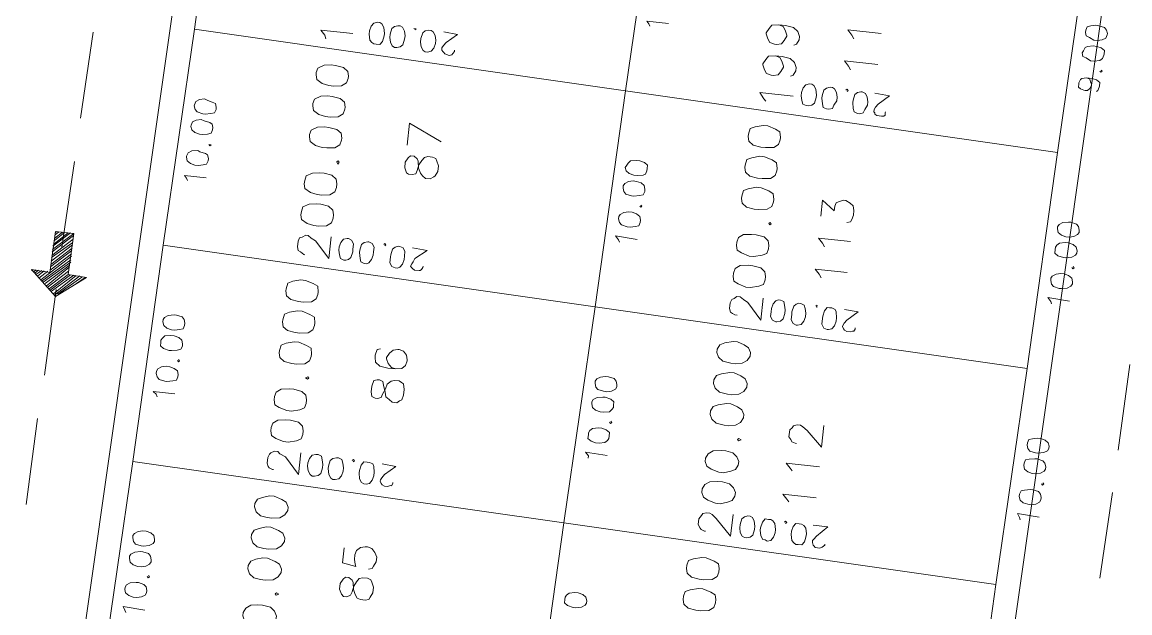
# Model space of a CAD drawing. Header units: metres. Extents: x -977055 to 805873, y -1033982 to 242021.
# Drawn here: x 2435.8 to 2486.8, y 929.7 to 956.9 of the extents above; entities that cross this region are included whole.
import ezdxf

# ---------------------------------------------------------------- set-up
doc = ezdxf.new("R2010")
doc.units = ezdxf.units.M
for name, color, linetype in [('PDF_acera', 7, 'Continuous'), ('PDF_areas por lote', 7, 'Continuous'), ('PDF_COTAS', 7, 'Continuous'), ('PDF_linea de centro', 7, 'Continuous'), ('PDF_LOTES', 7, 'Continuous'), ('PDF_No. lotes', 7, 'Continuous'), ('PDF_VIAS', 7, 'Continuous')]:
    doc.layers.add(name, color=color, linetype=linetype)

# ---------------------------------------------------------------- blocks, each defined once
blk = doc.blocks.new('CALLE')
at = {"layer": 'PDF_acera', "lineweight": 9}
blk.add_lwpolyline([(-128.108736, -20.32128), (-129.167136, -51.43824), (-127.897056, -52.792992), (-71.166816, -54.740448), (-69.812064, -53.470368), (-68.753664, -22.353408), (-70.023744, -20.998656), (-126.711648, -19.0512)], close=True, dxfattribs=at)
at = {"layer": 'PDF_areas por lote', "lineweight": 9}
for points in [[(-98.812224, -25.697952), (-98.981568, -25.782624), (-99.06624, -25.951968), (-99.150912, -26.205984), (-99.150912, -26.375328), (-99.06624, -26.67168), (-98.981568, -26.841024), (-98.812224, -26.925696), (-98.685216, -26.925696), (-98.515872, -26.841024), (-98.388864, -26.67168), (-98.346528, -26.375328), (-98.346528, -26.205984), (-98.388864, -25.951968), (-98.515872, -25.782624), (-98.685216, -25.697952)], [(-97.076448, -25.697952), (-97.245792, -25.782624), (-97.3728, -25.951968), (-97.415136, -26.205984), (-97.415136, -26.375328), (-97.3728, -26.67168), (-97.245792, -26.841024), (-97.076448, -26.925696), (-96.94944, -26.925696), (-96.780096, -26.841024), (-96.695424, -26.67168), (-96.610752, -26.375328), (-96.610752, -26.205984), (-96.695424, -25.951968), (-96.780096, -25.782624), (-96.94944, -25.697952)], [(-95.933376, -25.697952), (-96.10272, -25.782624), (-96.229728, -25.951968), (-96.272064, -26.205984), (-96.272064, -26.375328), (-96.229728, -26.67168), (-96.10272, -26.841024), (-95.933376, -26.925696), (-95.806368, -26.925696), (-95.637024, -26.841024), (-95.552352, -26.67168), (-95.46768, -26.375328), (-95.46768, -26.205984), (-95.552352, -25.951968), (-95.637024, -25.782624), (-95.806368, -25.697952)], [(-94.790304, -25.697952), (-94.959648, -25.782624), (-95.086656, -25.951968), (-95.128992, -26.205984), (-95.128992, -26.375328), (-95.086656, -26.67168), (-94.959648, -26.841024), (-94.790304, -26.925696), (-94.663296, -26.925696), (-94.493952, -26.841024), (-94.40928, -26.67168), (-94.324608, -26.375328), (-94.324608, -26.205984), (-94.40928, -25.951968), (-94.493952, -25.782624), (-94.663296, -25.697952)], [(-91.953792, -25.994304), (-92.123136, -26.03664), (-92.207808, -26.205984), (-92.29248, -26.502336), (-92.29248, -26.67168), (-92.207808, -26.968032), (-92.123136, -27.137376), (-91.953792, -27.179712), (-91.826784, -27.179712), (-91.65744, -27.137376), (-91.530432, -26.968032), (-91.488096, -26.67168), (-91.488096, -26.502336), (-91.530432, -26.205984), (-91.65744, -26.03664), (-91.826784, -25.994304)], [(-90.81072, -25.994304), (-90.980064, -26.03664), (-91.064736, -26.205984), (-91.149408, -26.502336), (-91.149408, -26.67168), (-91.064736, -26.968032), (-90.980064, -27.137376), (-90.81072, -27.179712), (-90.683712, -27.179712), (-90.514368, -27.137376), (-90.38736, -26.968032), (-90.345024, -26.67168), (-90.345024, -26.502336), (-90.38736, -26.205984), (-90.514368, -26.03664), (-90.683712, -25.994304)], [(-89.074944, -25.994304), (-89.244288, -26.03664), (-89.371296, -26.205984), (-89.413632, -26.502336), (-89.413632, -26.67168), (-89.371296, -26.968032), (-89.244288, -27.137376), (-89.074944, -27.179712), (-88.990272, -27.179712), (-88.778592, -27.137376), (-88.69392, -26.968032), (-88.609248, -26.67168), (-88.609248, -26.502336), (-88.69392, -26.205984), (-88.778592, -26.03664), (-88.990272, -25.994304)], [(-87.931872, -25.994304), (-88.101216, -26.03664), (-88.228224, -26.205984), (-88.27056, -26.502336), (-88.27056, -26.67168), (-88.228224, -26.968032), (-88.101216, -27.137376), (-87.931872, -27.179712), (-87.8472, -27.179712), (-87.63552, -27.137376), (-87.550848, -26.968032), (-87.466176, -26.67168), (-87.466176, -26.502336), (-87.550848, -26.205984), (-87.63552, -26.03664), (-87.8472, -25.994304)], [(-86.7888, -25.994304), (-86.958144, -26.03664), (-87.085152, -26.205984), (-87.127488, -26.502336), (-87.127488, -26.67168), (-87.085152, -26.968032), (-86.958144, -27.137376), (-86.7888, -27.179712), (-86.704128, -27.179712), (-86.492448, -27.137376), (-86.407776, -26.968032), (-86.323104, -26.67168), (-86.323104, -26.502336), (-86.407776, -26.205984), (-86.492448, -26.03664), (-86.704128, -25.994304)], [(-83.952288, -26.24832), (-84.121632, -26.290656), (-84.24864, -26.502336), (-84.290976, -26.756352), (-84.290976, -26.925696), (-84.24864, -27.222048), (-84.121632, -27.391392), (-83.952288, -27.433728), (-83.82528, -27.433728), (-83.655936, -27.391392), (-83.528928, -27.222048), (-83.486592, -26.925696), (-83.486592, -26.756352), (-83.528928, -26.502336), (-83.655936, -26.290656), (-83.82528, -26.24832)], [(-82.809216, -26.24832), (-82.97856, -26.290656), (-83.105568, -26.502336), (-83.147904, -26.756352), (-83.147904, -26.925696), (-83.105568, -27.222048), (-82.97856, -27.391392), (-82.809216, -27.433728), (-82.682208, -27.433728), (-82.512864, -27.391392), (-82.385856, -27.222048), (-82.34352, -26.925696), (-82.34352, -26.756352), (-82.385856, -26.502336), (-82.512864, -26.290656), (-82.682208, -26.24832)], [(-81.07344, -26.24832), (-81.242784, -26.290656), (-81.369792, -26.502336), (-81.412128, -26.756352), (-81.412128, -26.925696), (-81.369792, -27.222048), (-81.242784, -27.391392), (-81.07344, -27.433728), (-80.988768, -27.433728), (-80.819424, -27.391392), (-80.692416, -27.222048), (-80.65008, -26.925696), (-80.65008, -26.756352), (-80.692416, -26.502336), (-80.819424, -26.290656), (-80.988768, -26.24832)], [(-79.930368, -26.24832), (-80.099712, -26.290656), (-80.22672, -26.502336), (-80.269056, -26.756352), (-80.269056, -26.925696), (-80.22672, -27.222048), (-80.099712, -27.391392), (-79.930368, -27.433728), (-79.845696, -27.433728), (-79.676352, -27.391392), (-79.549344, -27.222048), (-79.507008, -26.925696), (-79.507008, -26.756352), (-79.549344, -26.502336), (-79.676352, -26.290656), (-79.845696, -26.24832)], [(-78.787296, -26.24832), (-78.95664, -26.290656), (-79.083648, -26.502336), (-79.125984, -26.756352), (-79.125984, -26.925696), (-79.083648, -27.222048), (-78.95664, -27.391392), (-78.787296, -27.433728), (-78.702624, -27.433728), (-78.53328, -27.391392), (-78.406272, -27.222048), (-78.363936, -26.925696), (-78.363936, -26.756352), (-78.406272, -26.502336), (-78.53328, -26.290656), (-78.702624, -26.24832)], [(-97.880832, -26.798688), (-97.923168, -26.841024), (-97.880832, -26.925696), (-97.838496, -26.841024)], [(-89.879328, -27.052704), (-89.921664, -27.137376), (-89.879328, -27.179712), (-89.836992, -27.137376)], [(-81.877824, -27.349056), (-81.962496, -27.391392), (-81.877824, -27.433728), (-81.835488, -27.391392)], [(-96.483744, -41.70096), (-96.653088, -41.743296), (-96.780096, -41.91264), (-96.822432, -42.208992), (-96.822432, -42.378336), (-96.780096, -42.674688), (-96.653088, -42.844032), (-96.483744, -42.886368), (-96.356736, -42.886368), (-96.187392, -42.844032), (-96.10272, -42.674688), (-96.018048, -42.378336), (-96.018048, -42.208992), (-96.10272, -41.91264), (-96.187392, -41.743296), (-96.356736, -41.70096)], [(-95.340672, -41.70096), (-95.510016, -41.743296), (-95.637024, -41.91264), (-95.67936, -42.208992), (-95.67936, -42.378336), (-95.637024, -42.674688), (-95.510016, -42.844032), (-95.340672, -42.886368), (-95.213664, -42.886368), (-95.04432, -42.844032), (-94.959648, -42.674688), (-94.874976, -42.378336), (-94.874976, -42.208992), (-94.959648, -41.91264), (-95.04432, -41.743296), (-95.213664, -41.70096)], [(-92.50416, -41.954976), (-92.673504, -42.039648), (-92.758176, -42.208992), (-92.842848, -42.505344), (-92.842848, -42.674688), (-92.758176, -42.928704), (-92.673504, -43.098048), (-92.50416, -43.18272), (-92.377152, -43.18272), (-92.207808, -43.098048), (-92.0808, -42.928704), (-92.038464, -42.674688), (-92.038464, -42.505344), (-92.0808, -42.208992), (-92.207808, -42.039648), (-92.377152, -41.954976)], [(-91.361088, -41.954976), (-91.530432, -42.039648), (-91.615104, -42.208992), (-91.699776, -42.505344), (-91.699776, -42.674688), (-91.615104, -42.928704), (-91.530432, -43.098048), (-91.361088, -43.18272), (-91.23408, -43.18272), (-91.064736, -43.098048), (-90.937728, -42.928704), (-90.895392, -42.674688), (-90.895392, -42.505344), (-90.937728, -42.208992), (-91.064736, -42.039648), (-91.23408, -41.954976)], [(-89.625312, -41.954976), (-89.794656, -42.039648), (-89.921664, -42.208992), (-89.964, -42.505344), (-89.964, -42.674688), (-89.921664, -42.928704), (-89.794656, -43.098048), (-89.625312, -43.18272), (-89.498304, -43.18272), (-89.32896, -43.098048), (-89.244288, -42.928704), (-89.159616, -42.674688), (-89.159616, -42.505344), (-89.244288, -42.208992), (-89.32896, -42.039648), (-89.498304, -41.954976)], [(-88.48224, -41.954976), (-88.651584, -42.039648), (-88.778592, -42.208992), (-88.820928, -42.505344), (-88.820928, -42.674688), (-88.778592, -42.928704), (-88.651584, -43.098048), (-88.48224, -43.18272), (-88.355232, -43.18272), (-88.185888, -43.098048), (-88.101216, -42.928704), (-88.016544, -42.674688), (-88.016544, -42.505344), (-88.101216, -42.208992), (-88.185888, -42.039648), (-88.355232, -41.954976)], [(-87.339168, -41.954976), (-87.508512, -42.039648), (-87.63552, -42.208992), (-87.677856, -42.505344), (-87.677856, -42.674688), (-87.63552, -42.928704), (-87.508512, -43.098048), (-87.339168, -43.18272), (-87.21216, -43.18272), (-87.042816, -43.098048), (-86.958144, -42.928704), (-86.873472, -42.674688), (-86.873472, -42.505344), (-86.958144, -42.208992), (-87.042816, -42.039648), (-87.21216, -41.954976)], [(-84.502656, -42.251328), (-84.672, -42.293664), (-84.756672, -42.463008), (-84.841344, -42.75936), (-84.841344, -42.928704), (-84.756672, -43.225056), (-84.672, -43.3944), (-84.502656, -43.436736), (-84.375648, -43.436736), (-84.206304, -43.3944), (-84.079296, -43.225056), (-84.03696, -42.928704), (-84.03696, -42.75936), (-84.079296, -42.463008), (-84.206304, -42.293664), (-84.375648, -42.251328)], [(-83.359584, -42.251328), (-83.528928, -42.293664), (-83.6136, -42.463008), (-83.698272, -42.75936), (-83.698272, -42.928704), (-83.6136, -43.225056), (-83.528928, -43.3944), (-83.359584, -43.436736), (-83.232576, -43.436736), (-83.063232, -43.3944), (-82.936224, -43.225056), (-82.893888, -42.928704), (-82.893888, -42.75936), (-82.936224, -42.463008), (-83.063232, -42.293664), (-83.232576, -42.251328)], [(-81.623808, -42.251328), (-81.793152, -42.293664), (-81.92016, -42.463008), (-81.962496, -42.75936), (-81.962496, -42.928704), (-81.92016, -43.225056), (-81.793152, -43.3944), (-81.623808, -43.436736), (-81.539136, -43.436736), (-81.327456, -43.3944), (-81.242784, -43.225056), (-81.158112, -42.928704), (-81.158112, -42.75936), (-81.242784, -42.463008), (-81.327456, -42.293664), (-81.539136, -42.251328)], [(-80.480736, -42.251328), (-80.65008, -42.293664), (-80.777088, -42.463008), (-80.819424, -42.75936), (-80.819424, -42.928704), (-80.777088, -43.225056), (-80.65008, -43.3944), (-80.480736, -43.436736), (-80.396064, -43.436736), (-80.184384, -43.3944), (-80.099712, -43.225056), (-80.01504, -42.928704), (-80.01504, -42.75936), (-80.099712, -42.463008), (-80.184384, -42.293664), (-80.396064, -42.251328)], [(-79.337664, -42.251328), (-79.507008, -42.293664), (-79.634016, -42.463008), (-79.676352, -42.75936), (-79.676352, -42.928704), (-79.634016, -43.225056), (-79.507008, -43.3944), (-79.337664, -43.436736), (-79.252992, -43.436736), (-79.041312, -43.3944), (-78.95664, -43.225056), (-78.871968, -42.928704), (-78.871968, -42.75936), (-78.95664, -42.463008), (-79.041312, -42.293664), (-79.252992, -42.251328)], [(-90.429696, -43.055712), (-90.472032, -43.098048), (-90.429696, -43.18272), (-90.38736, -43.098048)], [(-82.428192, -43.352064), (-82.470528, -43.3944), (-82.428192, -43.436736), (-82.385856, -43.3944)]]:
    blk.add_lwpolyline(points, close=True, dxfattribs=at)
for points in [[(-93.35088, -26.24832), (-93.35088, -26.205984), (-93.308544, -26.078976), (-93.266208, -26.03664), (-93.1392, -25.994304), (-92.92752, -25.994304), (-92.800512, -26.03664), (-92.758176, -26.078976), (-92.673504, -26.205984), (-92.673504, -26.332992), (-92.758176, -26.417664), (-92.842848, -26.629344), (-93.435552, -27.179712), (-92.631168, -27.179712)], [(-85.391712, -26.544672), (-85.391712, -26.502336), (-85.30704, -26.375328), (-85.264704, -26.290656), (-85.137696, -26.24832), (-84.926016, -26.24832), (-84.799008, -26.290656), (-84.756672, -26.375328), (-84.672, -26.502336), (-84.672, -26.587008), (-84.756672, -26.714016), (-84.841344, -26.88336), (-85.434048, -27.433728), (-84.629664, -27.433728)], [(-77.432544, -26.46), (-77.305536, -26.417664), (-77.136192, -26.24832), (-77.136192, -27.433728)], [(-93.901248, -42.251328), (-93.901248, -42.208992), (-93.858912, -42.081984), (-93.816576, -42.039648), (-93.689568, -41.954976), (-93.477888, -41.954976), (-93.35088, -42.039648), (-93.266208, -42.081984), (-93.223872, -42.208992), (-93.223872, -42.336), (-93.266208, -42.420672), (-93.393216, -42.590016), (-93.98592, -43.18272), (-93.181536, -43.18272)], [(-85.899744, -42.54768), (-85.899744, -42.463008), (-85.857408, -42.378336), (-85.815072, -42.293664), (-85.688064, -42.251328), (-85.476384, -42.251328), (-85.349376, -42.293664), (-85.30704, -42.378336), (-85.222368, -42.463008), (-85.222368, -42.590016), (-85.30704, -42.717024), (-85.391712, -42.886368), (-85.984416, -43.436736), (-85.180032, -43.436736)], [(-77.982912, -42.75936), (-77.89824, -42.674688), (-77.68656, -42.505344), (-77.68656, -43.733088)], [(-76.289472, -42.928704), (-76.331808, -43.098048), (-76.458816, -43.18272), (-76.62816, -43.267392), (-76.670496, -43.267392), (-76.83984, -43.18272), (-76.966848, -43.098048), (-77.009184, -42.928704), (-77.009184, -42.844032), (-76.966848, -42.674688), (-76.83984, -42.590016), (-76.670496, -42.505344), (-76.62816, -42.505344), (-76.458816, -42.590016), (-76.331808, -42.674688), (-76.289472, -42.928704), (-76.289472, -43.18272), (-76.331808, -43.479072), (-76.458816, -43.648416), (-76.62816, -43.733088), (-76.755168, -43.733088), (-76.924512, -43.648416), (-76.966848, -43.563744)], [(-75.1464, -42.928704), (-75.188736, -43.098048), (-75.315744, -43.18272), (-75.485088, -43.267392), (-75.527424, -43.267392), (-75.696768, -43.18272), (-75.823776, -43.098048), (-75.866112, -42.928704), (-75.866112, -42.844032), (-75.823776, -42.674688), (-75.696768, -42.590016), (-75.527424, -42.505344), (-75.485088, -42.505344), (-75.315744, -42.590016), (-75.188736, -42.674688), (-75.1464, -42.928704), (-75.1464, -43.18272), (-75.188736, -43.479072), (-75.315744, -43.648416), (-75.485088, -43.733088), (-75.612096, -43.733088), (-75.78144, -43.648416), (-75.823776, -43.563744)]]:
    blk.add_lwpolyline(points, dxfattribs=at)
at = {"layer": 'PDF_COTAS', "lineweight": 9}
for points in [[(-99.150912, -21.422016), (-99.06624, -21.37968), (-98.939232, -21.295008), (-98.981568, -22.099392)], [(-91.149408, -21.718368), (-91.064736, -21.676032), (-90.980064, -21.549024), (-90.980064, -22.353408)], [(-83.147904, -21.972384), (-83.063232, -21.930048), (-82.97856, -21.845376), (-82.97856, -22.64976)], [(-97.753824, -22.057056), (-97.79616, -22.099392), (-97.753824, -22.141728), (-97.711488, -22.099392)], [(-89.75232, -22.311072), (-89.794656, -22.353408), (-89.75232, -22.395744), (-89.709984, -22.353408)], [(-81.750816, -22.607424), (-81.793152, -22.64976), (-81.750816, -22.692096), (-81.750816, -22.64976)], [(-92.250144, -53.682048), (-92.165472, -53.639712), (-92.038464, -53.55504), (-92.0808, -54.359424)], [(-84.24864, -53.9784), (-84.163968, -53.936064), (-84.03696, -53.809056), (-84.079296, -54.61344)], [(-90.853056, -54.317088), (-90.895392, -54.359424), (-90.853056, -54.40176), (-90.81072, -54.359424)], [(-75.866112, -54.359424), (-75.908448, -54.486432), (-75.99312, -54.528768), (-76.077792, -54.571104), (-76.120128, -54.571104), (-76.247136, -54.528768), (-76.331808, -54.444096), (-76.331808, -54.359424), (-76.331808, -54.317088), (-76.289472, -54.19008), (-76.247136, -54.105408), (-76.120128, -54.105408), (-76.077792, -54.105408), (-75.950784, -54.147744), (-75.908448, -54.19008), (-75.866112, -54.359424), (-75.866112, -54.571104), (-75.908448, -54.740448), (-75.99312, -54.867456), (-76.120128, -54.867456), (-76.162464, -54.867456), (-76.289472, -54.82512), (-76.331808, -54.782784)], [(-82.851552, -54.571104), (-82.893888, -54.61344), (-82.851552, -54.655776), (-82.809216, -54.61344)], [(-75.56976, -54.82512), (-75.612096, -54.867456), (-75.56976, -54.909792), (-75.527424, -54.867456)]]:
    blk.add_lwpolyline(points, dxfattribs=at)
for points in [[(-98.304192, -21.295008), (-98.4312, -21.337344), (-98.515872, -21.464352), (-98.558208, -21.633696), (-98.558208, -21.760704), (-98.515872, -21.930048), (-98.4312, -22.057056), (-98.346528, -22.099392), (-98.261856, -22.099392), (-98.134848, -22.057056), (-98.050176, -21.972384), (-98.00784, -21.760704), (-98.00784, -21.676032), (-98.050176, -21.464352), (-98.134848, -21.337344), (-98.21952, -21.295008)], [(-97.16112, -21.337344), (-97.288128, -21.37968), (-97.3728, -21.506688), (-97.415136, -21.676032), (-97.415136, -21.80304), (-97.3728, -21.972384), (-97.288128, -22.099392), (-97.203456, -22.141728), (-97.118784, -22.141728), (-96.991776, -22.099392), (-96.907104, -22.01472), (-96.864768, -21.80304), (-96.864768, -21.718368), (-96.907104, -21.506688), (-96.991776, -21.37968), (-97.076448, -21.337344)], [(-96.399072, -21.37968), (-96.52608, -21.422016), (-96.610752, -21.506688), (-96.653088, -21.718368), (-96.653088, -21.80304), (-96.610752, -22.01472), (-96.52608, -22.141728), (-96.441408, -22.184064), (-96.356736, -22.184064), (-96.229728, -22.141728), (-96.145056, -22.01472), (-96.10272, -21.845376), (-96.10272, -21.718368), (-96.145056, -21.549024), (-96.229728, -21.422016), (-96.3144, -21.37968)], [(-90.302688, -21.59136), (-90.429696, -21.633696), (-90.514368, -21.718368), (-90.556704, -21.930048), (-90.556704, -22.01472), (-90.514368, -22.2264), (-90.472032, -22.353408), (-90.345024, -22.395744), (-90.260352, -22.395744), (-90.133344, -22.353408), (-90.048672, -22.2264), (-90.006336, -22.057056), (-90.006336, -21.930048), (-90.048672, -21.760704), (-90.133344, -21.633696), (-90.218016, -21.59136)], [(-89.159616, -21.633696), (-89.286624, -21.633696), (-89.371296, -21.760704), (-89.413632, -21.972384), (-89.413632, -22.057056), (-89.371296, -22.268736), (-89.32896, -22.395744), (-89.201952, -22.43808), (-89.11728, -22.43808), (-88.990272, -22.395744), (-88.9056, -22.268736), (-88.863264, -22.099392), (-88.863264, -21.972384), (-88.9056, -21.760704), (-88.990272, -21.676032), (-89.074944, -21.633696)], [(-88.397568, -21.633696), (-88.524576, -21.676032), (-88.609248, -21.80304), (-88.651584, -21.972384), (-88.651584, -22.099392), (-88.609248, -22.268736), (-88.566912, -22.395744), (-88.439904, -22.43808), (-88.355232, -22.43808), (-88.228224, -22.395744), (-88.143552, -22.311072), (-88.101216, -22.099392), (-88.101216, -22.01472), (-88.143552, -21.80304), (-88.228224, -21.676032), (-88.312896, -21.633696)], [(-82.301184, -21.845376), (-82.428192, -21.887712), (-82.512864, -22.01472), (-82.5552, -22.184064), (-82.5552, -22.311072), (-82.512864, -22.480416), (-82.470528, -22.607424), (-82.34352, -22.64976), (-82.258848, -22.64976), (-82.13184, -22.607424), (-82.089504, -22.522752), (-82.047168, -22.311072), (-82.004832, -22.2264), (-82.047168, -22.01472), (-82.13184, -21.887712), (-82.258848, -21.845376)], [(-81.158112, -21.887712), (-81.28512, -21.930048), (-81.369792, -22.057056), (-81.412128, -22.2264), (-81.412128, -22.353408), (-81.369792, -22.522752), (-81.327456, -22.64976), (-81.200448, -22.692096), (-81.115776, -22.692096), (-80.988768, -22.64976), (-80.946432, -22.565088), (-80.904096, -22.353408), (-80.86176, -22.2264), (-80.904096, -22.057056), (-80.988768, -21.930048), (-81.115776, -21.887712)], [(-80.396064, -21.930048), (-80.523072, -21.972384), (-80.607744, -22.057056), (-80.65008, -22.268736), (-80.65008, -22.353408), (-80.607744, -22.565088), (-80.565408, -22.692096), (-80.4384, -22.734432), (-80.353728, -22.734432), (-80.22672, -22.692096), (-80.184384, -22.565088), (-80.142048, -22.395744), (-80.099712, -22.268736), (-80.142048, -22.099392), (-80.22672, -21.972384), (-80.353728, -21.930048)], [(-93.435552, -27.772416), (-93.393216, -27.899424), (-93.308544, -27.984096), (-93.096864, -28.026432), (-92.969856, -28.026432), (-92.800512, -27.984096), (-92.673504, -27.94176), (-92.631168, -27.814752), (-92.631168, -27.73008), (-92.673504, -27.603072), (-92.800512, -27.5184), (-92.969856, -27.476064), (-93.096864, -27.476064), (-93.266208, -27.5184), (-93.393216, -27.603072), (-93.435552, -27.687744)], [(-93.435552, -27.772416), (-93.393216, -27.899424), (-93.308544, -27.984096), (-93.096864, -28.026432), (-92.969856, -28.026432), (-92.800512, -27.984096), (-92.673504, -27.94176), (-92.631168, -27.814752), (-92.631168, -27.73008), (-92.673504, -27.603072), (-92.800512, -27.5184), (-92.969856, -27.476064), (-93.096864, -27.476064), (-93.266208, -27.5184), (-93.393216, -27.603072), (-93.435552, -27.687744)], [(-85.434048, -28.068768), (-85.391712, -28.15344), (-85.30704, -28.238112), (-85.09536, -28.280448), (-85.010688, -28.280448), (-84.799008, -28.280448), (-84.672, -28.195776), (-84.629664, -28.068768), (-84.629664, -28.026432), (-84.672, -27.899424), (-84.799008, -27.814752), (-84.968352, -27.772416), (-85.09536, -27.772416), (-85.264704, -27.814752), (-85.391712, -27.857088), (-85.434048, -27.984096)], [(-85.434048, -28.068768), (-85.391712, -28.15344), (-85.30704, -28.238112), (-85.09536, -28.280448), (-85.010688, -28.280448), (-84.799008, -28.280448), (-84.672, -28.195776), (-84.629664, -28.068768), (-84.629664, -28.026432), (-84.672, -27.899424), (-84.799008, -27.814752), (-84.968352, -27.772416), (-85.09536, -27.772416), (-85.264704, -27.814752), (-85.391712, -27.857088), (-85.434048, -27.984096)], [(-77.432544, -28.322784), (-77.432544, -28.449792), (-77.305536, -28.534464), (-77.093856, -28.5768), (-77.009184, -28.5768), (-76.797504, -28.534464), (-76.670496, -28.449792), (-76.62816, -28.36512), (-76.62816, -28.280448), (-76.670496, -28.15344), (-76.797504, -28.068768), (-76.966848, -28.026432), (-77.093856, -28.026432), (-77.305536, -28.068768), (-77.390208, -28.15344), (-77.432544, -28.238112)], [(-77.432544, -28.322784), (-77.432544, -28.449792), (-77.305536, -28.534464), (-77.093856, -28.5768), (-77.009184, -28.5768), (-76.797504, -28.534464), (-76.670496, -28.449792), (-76.62816, -28.36512), (-76.62816, -28.280448), (-76.670496, -28.15344), (-76.797504, -28.068768), (-76.966848, -28.026432), (-77.093856, -28.026432), (-77.305536, -28.068768), (-77.390208, -28.15344), (-77.432544, -28.238112)], [(-93.477888, -28.534464), (-93.435552, -28.661472), (-93.308544, -28.746144), (-93.1392, -28.78848), (-93.012192, -28.78848), (-92.842848, -28.746144), (-92.71584, -28.703808), (-92.673504, -28.5768), (-92.673504, -28.492128), (-92.71584, -28.36512), (-92.800512, -28.280448), (-93.012192, -28.238112), (-93.096864, -28.238112), (-93.308544, -28.280448), (-93.435552, -28.36512), (-93.477888, -28.449792)], [(-93.477888, -28.534464), (-93.435552, -28.661472), (-93.308544, -28.746144), (-93.1392, -28.78848), (-93.012192, -28.78848), (-92.842848, -28.746144), (-92.71584, -28.703808), (-92.673504, -28.5768), (-92.673504, -28.492128), (-92.71584, -28.36512), (-92.800512, -28.280448), (-93.012192, -28.238112), (-93.096864, -28.238112), (-93.308544, -28.280448), (-93.435552, -28.36512), (-93.477888, -28.449792)], [(-85.476384, -28.830816), (-85.434048, -28.915488), (-85.30704, -29.00016), (-85.137696, -29.042496), (-85.010688, -29.042496), (-84.841344, -29.042496), (-84.714336, -28.957824), (-84.672, -28.830816), (-84.672, -28.78848), (-84.714336, -28.661472), (-84.799008, -28.5768), (-85.010688, -28.534464), (-85.09536, -28.534464), (-85.30704, -28.5768), (-85.434048, -28.619136), (-85.476384, -28.746144)], [(-85.476384, -28.830816), (-85.434048, -28.915488), (-85.30704, -29.00016), (-85.137696, -29.042496), (-85.010688, -29.042496), (-84.841344, -29.042496), (-84.714336, -28.957824), (-84.672, -28.830816), (-84.672, -28.78848), (-84.714336, -28.661472), (-84.799008, -28.5768), (-85.010688, -28.534464), (-85.09536, -28.534464), (-85.30704, -28.5768), (-85.434048, -28.619136), (-85.476384, -28.746144)], [(-77.47488, -29.084832), (-77.432544, -29.21184), (-77.347872, -29.296512), (-77.136192, -29.338848), (-77.009184, -29.338848), (-76.83984, -29.296512), (-76.712832, -29.21184), (-76.670496, -29.127168), (-76.670496, -29.042496), (-76.712832, -28.915488), (-76.797504, -28.830816), (-77.009184, -28.78848), (-77.136192, -28.78848), (-77.305536, -28.830816), (-77.432544, -28.915488), (-77.47488, -29.00016)], [(-77.47488, -29.084832), (-77.432544, -29.21184), (-77.347872, -29.296512), (-77.136192, -29.338848), (-77.009184, -29.338848), (-76.83984, -29.296512), (-76.712832, -29.21184), (-76.670496, -29.127168), (-76.670496, -29.042496), (-76.712832, -28.915488), (-76.797504, -28.830816), (-77.009184, -28.78848), (-77.136192, -28.78848), (-77.305536, -28.830816), (-77.432544, -28.915488), (-77.47488, -29.00016)], [(-92.71584, -29.084832), (-92.673504, -29.127168), (-92.71584, -29.169504), (-92.758176, -29.127168), (-92.71584, -29.169504), (-92.673504, -29.127168)], [(-93.520224, -29.677536), (-93.477888, -29.804544), (-93.35088, -29.889216), (-93.181536, -29.931552), (-93.054528, -29.931552), (-92.842848, -29.889216), (-92.758176, -29.84688), (-92.71584, -29.719872), (-92.71584, -29.6352), (-92.71584, -29.508192), (-92.842848, -29.42352), (-93.054528, -29.381184), (-93.1392, -29.381184), (-93.35088, -29.42352), (-93.477888, -29.508192), (-93.520224, -29.592864)], [(-93.520224, -29.677536), (-93.477888, -29.804544), (-93.35088, -29.889216), (-93.181536, -29.931552), (-93.054528, -29.931552), (-92.842848, -29.889216), (-92.758176, -29.84688), (-92.71584, -29.719872), (-92.71584, -29.6352), (-92.71584, -29.508192), (-92.842848, -29.42352), (-93.054528, -29.381184), (-93.1392, -29.381184), (-93.35088, -29.42352), (-93.477888, -29.508192), (-93.520224, -29.592864)], [(-84.714336, -29.381184), (-84.672, -29.42352), (-84.714336, -29.465856), (-84.756672, -29.42352), (-84.714336, -29.465856), (-84.672, -29.42352)], [(-76.712832, -29.6352), (-76.712832, -29.677536), (-76.712832, -29.719872), (-76.755168, -29.677536), (-76.712832, -29.719872), (-76.712832, -29.677536)], [(-85.51872, -29.973888), (-85.476384, -30.05856), (-85.349376, -30.143232), (-85.180032, -30.185568), (-85.053024, -30.185568), (-84.88368, -30.185568), (-84.756672, -30.100896), (-84.714336, -29.973888), (-84.714336, -29.931552), (-84.756672, -29.804544), (-84.841344, -29.719872), (-85.053024, -29.677536), (-85.137696, -29.677536), (-85.349376, -29.677536), (-85.476384, -29.762208), (-85.51872, -29.889216)], [(-85.51872, -29.973888), (-85.476384, -30.05856), (-85.349376, -30.143232), (-85.180032, -30.185568), (-85.053024, -30.185568), (-84.88368, -30.185568), (-84.756672, -30.100896), (-84.714336, -29.973888), (-84.714336, -29.931552), (-84.756672, -29.804544), (-84.841344, -29.719872), (-85.053024, -29.677536), (-85.137696, -29.677536), (-85.349376, -29.677536), (-85.476384, -29.762208), (-85.51872, -29.889216)], [(-77.517216, -30.227904), (-77.47488, -30.354912), (-77.347872, -30.439584), (-77.178528, -30.48192), (-77.05152, -30.48192), (-76.882176, -30.439584), (-76.755168, -30.354912), (-76.712832, -30.27024), (-76.712832, -30.185568), (-76.755168, -30.05856), (-76.83984, -29.973888), (-77.05152, -29.931552), (-77.178528, -29.931552), (-77.347872, -29.973888), (-77.47488, -30.05856), (-77.517216, -30.143232)], [(-77.517216, -30.227904), (-77.47488, -30.354912), (-77.347872, -30.439584), (-77.178528, -30.48192), (-77.05152, -30.48192), (-76.882176, -30.439584), (-76.755168, -30.354912), (-76.712832, -30.27024), (-76.712832, -30.185568), (-76.755168, -30.05856), (-76.83984, -29.973888), (-77.05152, -29.931552), (-77.178528, -29.931552), (-77.347872, -29.973888), (-77.47488, -30.05856), (-77.517216, -30.143232)], [(-92.71584, -30.185568), (-92.758176, -30.6936), (-93.096864, -30.312576), (-93.223872, -30.227904), (-93.308544, -30.185568), (-93.35088, -30.185568), (-93.435552, -30.227904), (-93.477888, -30.27024), (-93.520224, -30.354912), (-93.520224, -30.48192), (-93.477888, -30.566592), (-93.477888, -30.608928), (-93.393216, -30.651264), (-93.35088, -30.651264), (-93.393216, -30.651264), (-93.477888, -30.608928), (-93.477888, -30.566592), (-93.520224, -30.48192), (-93.520224, -30.354912), (-93.477888, -30.27024), (-93.435552, -30.227904), (-93.35088, -30.185568), (-93.308544, -30.185568), (-93.223872, -30.227904), (-93.096864, -30.312576), (-92.758176, -30.6936)], [(-84.714336, -30.439584), (-84.756672, -30.989952), (-85.09536, -30.566592), (-85.222368, -30.524256), (-85.30704, -30.48192), (-85.391712, -30.439584), (-85.434048, -30.48192), (-85.476384, -30.524256), (-85.51872, -30.608928), (-85.51872, -30.778272), (-85.51872, -30.820608), (-85.476384, -30.862944), (-85.391712, -30.90528), (-85.349376, -30.90528), (-85.391712, -30.90528), (-85.476384, -30.862944), (-85.51872, -30.820608), (-85.51872, -30.778272), (-85.51872, -30.608928), (-85.476384, -30.524256), (-85.434048, -30.48192), (-85.391712, -30.439584), (-85.30704, -30.48192), (-85.222368, -30.524256), (-85.09536, -30.566592), (-84.756672, -30.989952)], [(-76.712832, -30.735936), (-76.755168, -31.243968), (-77.093856, -30.862944), (-77.220864, -30.778272), (-77.305536, -30.735936), (-77.390208, -30.735936), (-77.432544, -30.778272), (-77.47488, -30.820608), (-77.517216, -30.862944), (-77.559552, -31.032288), (-77.517216, -31.11696), (-77.47488, -31.159296), (-77.390208, -31.201632), (-77.347872, -31.201632), (-77.390208, -31.201632), (-77.47488, -31.159296), (-77.517216, -31.11696), (-77.559552, -31.032288), (-77.517216, -30.862944), (-77.47488, -30.820608), (-77.432544, -30.778272), (-77.390208, -30.735936), (-77.305536, -30.735936), (-77.220864, -30.778272), (-77.093856, -30.862944), (-76.755168, -31.243968)], [(-96.94944, -37.382688), (-97.076448, -37.382688), (-97.16112, -37.509696), (-97.203456, -37.721376), (-97.203456, -37.806048), (-97.16112, -38.017728), (-97.076448, -38.144736), (-96.991776, -38.187072), (-96.907104, -38.187072), (-96.780096, -38.144736), (-96.695424, -38.017728), (-96.653088, -37.848384), (-96.653088, -37.721376), (-96.695424, -37.509696), (-96.780096, -37.425024), (-96.864768, -37.382688)], [(-96.94944, -37.382688), (-97.076448, -37.382688), (-97.16112, -37.509696), (-97.203456, -37.721376), (-97.203456, -37.806048), (-97.16112, -38.017728), (-97.076448, -38.144736), (-96.991776, -38.187072), (-96.907104, -38.187072), (-96.780096, -38.144736), (-96.695424, -38.017728), (-96.653088, -37.848384), (-96.653088, -37.721376), (-96.695424, -37.509696), (-96.780096, -37.425024), (-96.864768, -37.382688)], [(-91.530432, -38.356416), (-91.488096, -37.552032), (-91.615104, -37.67904), (-91.699776, -37.67904), (-91.615104, -37.67904), (-91.488096, -37.552032)], [(-90.853056, -37.594368), (-90.980064, -37.594368), (-91.064736, -37.721376), (-91.107072, -37.89072), (-91.107072, -38.017728), (-91.064736, -38.229408), (-90.980064, -38.31408), (-90.895392, -38.356416), (-90.81072, -38.356416), (-90.683712, -38.356416), (-90.59904, -38.229408), (-90.556704, -38.060064), (-90.556704, -37.933056), (-90.59904, -37.721376), (-90.683712, -37.636704), (-90.768384, -37.594368)], [(-90.853056, -37.594368), (-90.980064, -37.594368), (-91.064736, -37.721376), (-91.107072, -37.89072), (-91.107072, -38.017728), (-91.064736, -38.229408), (-90.980064, -38.31408), (-90.895392, -38.356416), (-90.81072, -38.356416), (-90.683712, -38.356416), (-90.59904, -38.229408), (-90.556704, -38.060064), (-90.556704, -37.933056), (-90.59904, -37.721376), (-90.683712, -37.636704), (-90.768384, -37.594368)], [(-89.709984, -37.594368), (-89.836992, -37.636704), (-89.921664, -37.763712), (-89.964, -37.933056), (-89.964, -38.060064), (-89.921664, -38.271744), (-89.836992, -38.356416), (-89.75232, -38.398752), (-89.667648, -38.398752), (-89.54064, -38.398752), (-89.455968, -38.271744), (-89.413632, -38.060064), (-89.413632, -37.975392), (-89.455968, -37.763712), (-89.54064, -37.636704), (-89.625312, -37.594368)], [(-89.709984, -37.594368), (-89.836992, -37.636704), (-89.921664, -37.763712), (-89.964, -37.933056), (-89.964, -38.060064), (-89.921664, -38.271744), (-89.836992, -38.356416), (-89.75232, -38.398752), (-89.667648, -38.398752), (-89.54064, -38.398752), (-89.455968, -38.271744), (-89.413632, -38.060064), (-89.413632, -37.975392), (-89.455968, -37.763712), (-89.54064, -37.636704), (-89.625312, -37.594368)], [(-88.947936, -37.636704), (-89.074944, -37.67904), (-89.159616, -37.763712), (-89.201952, -37.975392), (-89.201952, -38.1024), (-89.159616, -38.271744), (-89.074944, -38.398752), (-88.990272, -38.441088), (-88.9056, -38.441088), (-88.778592, -38.398752), (-88.69392, -38.31408), (-88.651584, -38.1024), (-88.651584, -37.975392), (-88.69392, -37.806048), (-88.778592, -37.67904), (-88.863264, -37.636704)], [(-88.947936, -37.636704), (-89.074944, -37.67904), (-89.159616, -37.763712), (-89.201952, -37.975392), (-89.201952, -38.1024), (-89.159616, -38.271744), (-89.074944, -38.398752), (-88.990272, -38.441088), (-88.9056, -38.441088), (-88.778592, -38.398752), (-88.69392, -38.31408), (-88.651584, -38.1024), (-88.651584, -37.975392), (-88.69392, -37.806048), (-88.778592, -37.67904), (-88.863264, -37.636704)], [(-83.528928, -38.610432), (-83.486592, -37.806048), (-83.6136, -37.933056), (-83.698272, -37.975392), (-83.6136, -37.933056), (-83.486592, -37.806048)], [(-82.851552, -37.848384), (-82.97856, -37.89072), (-83.063232, -37.975392), (-83.105568, -38.187072), (-83.105568, -38.31408), (-83.063232, -38.483424), (-83.020896, -38.610432), (-82.893888, -38.652768), (-82.809216, -38.652768), (-82.682208, -38.610432), (-82.597536, -38.483424), (-82.5552, -38.31408), (-82.5552, -38.187072), (-82.597536, -38.017728), (-82.682208, -37.89072), (-82.76688, -37.848384)], [(-82.851552, -37.848384), (-82.97856, -37.89072), (-83.063232, -37.975392), (-83.105568, -38.187072), (-83.105568, -38.31408), (-83.063232, -38.483424), (-83.020896, -38.610432), (-82.893888, -38.652768), (-82.809216, -38.652768), (-82.682208, -38.610432), (-82.597536, -38.483424), (-82.5552, -38.31408), (-82.5552, -38.187072), (-82.597536, -38.017728), (-82.682208, -37.89072), (-82.76688, -37.848384)], [(-81.70848, -37.89072), (-81.835488, -37.933056), (-81.92016, -38.017728), (-81.962496, -38.229408), (-81.962496, -38.31408), (-81.92016, -38.52576), (-81.877824, -38.652768), (-81.750816, -38.695104), (-81.666144, -38.695104), (-81.539136, -38.652768), (-81.454464, -38.52576), (-81.412128, -38.356416), (-81.412128, -38.229408), (-81.454464, -38.060064), (-81.539136, -37.933056), (-81.623808, -37.89072)], [(-81.70848, -37.89072), (-81.835488, -37.933056), (-81.92016, -38.017728), (-81.962496, -38.229408), (-81.962496, -38.31408), (-81.92016, -38.52576), (-81.877824, -38.652768), (-81.750816, -38.695104), (-81.666144, -38.695104), (-81.539136, -38.652768), (-81.454464, -38.52576), (-81.412128, -38.356416), (-81.412128, -38.229408), (-81.454464, -38.060064), (-81.539136, -37.933056), (-81.623808, -37.89072)], [(-80.946432, -37.89072), (-81.07344, -37.933056), (-81.158112, -38.060064), (-81.200448, -38.229408), (-81.200448, -38.356416), (-81.158112, -38.568096), (-81.115776, -38.652768), (-80.988768, -38.695104), (-80.904096, -38.695104), (-80.777088, -38.695104), (-80.692416, -38.568096), (-80.65008, -38.398752), (-80.65008, -38.271744), (-80.692416, -38.060064), (-80.777088, -37.975392), (-80.86176, -37.933056)], [(-80.946432, -37.89072), (-81.07344, -37.933056), (-81.158112, -38.060064), (-81.200448, -38.229408), (-81.200448, -38.356416), (-81.158112, -38.568096), (-81.115776, -38.652768), (-80.988768, -38.695104), (-80.904096, -38.695104), (-80.777088, -38.695104), (-80.692416, -38.568096), (-80.65008, -38.398752), (-80.65008, -38.271744), (-80.692416, -38.060064), (-80.777088, -37.975392), (-80.86176, -37.933056)], [(-75.527424, -38.906784), (-75.527424, -38.1024), (-75.612096, -38.187072), (-75.696768, -38.229408), (-75.612096, -38.187072), (-75.527424, -38.1024)], [(-90.260352, -38.356416), (-90.302688, -38.398752), (-90.345024, -38.356416), (-90.302688, -38.31408), (-90.345024, -38.356416), (-90.302688, -38.398752)], [(-82.258848, -38.610432), (-82.301184, -38.652768), (-82.34352, -38.610432), (-82.301184, -38.568096), (-82.34352, -38.610432), (-82.301184, -38.652768)], [(-93.98592, -43.775424), (-93.943584, -43.902432), (-93.858912, -43.987104), (-93.647232, -44.02944), (-93.520224, -44.02944), (-93.35088, -43.987104), (-93.223872, -43.902432), (-93.181536, -43.81776), (-93.181536, -43.733088), (-93.223872, -43.60608), (-93.308544, -43.521408), (-93.520224, -43.479072), (-93.647232, -43.479072), (-93.816576, -43.521408), (-93.943584, -43.60608), (-93.98592, -43.690752)], [(-93.98592, -43.775424), (-93.943584, -43.902432), (-93.858912, -43.987104), (-93.647232, -44.02944), (-93.520224, -44.02944), (-93.35088, -43.987104), (-93.223872, -43.902432), (-93.181536, -43.81776), (-93.181536, -43.733088), (-93.223872, -43.60608), (-93.308544, -43.521408), (-93.520224, -43.479072), (-93.647232, -43.479072), (-93.816576, -43.521408), (-93.943584, -43.60608), (-93.98592, -43.690752)], [(-85.984416, -44.02944), (-85.94208, -44.156448), (-85.857408, -44.24112), (-85.645728, -44.283456), (-85.51872, -44.283456), (-85.349376, -44.24112), (-85.222368, -44.198784), (-85.180032, -44.071776), (-85.180032, -43.987104), (-85.222368, -43.902432), (-85.349376, -43.81776), (-85.51872, -43.775424), (-85.645728, -43.775424), (-85.815072, -43.775424), (-85.94208, -43.860096), (-85.984416, -43.987104)], [(-85.984416, -44.02944), (-85.94208, -44.156448), (-85.857408, -44.24112), (-85.645728, -44.283456), (-85.51872, -44.283456), (-85.349376, -44.24112), (-85.222368, -44.198784), (-85.180032, -44.071776), (-85.180032, -43.987104), (-85.222368, -43.902432), (-85.349376, -43.81776), (-85.51872, -43.775424), (-85.645728, -43.775424), (-85.815072, -43.775424), (-85.94208, -43.860096), (-85.984416, -43.987104)], [(-94.028256, -44.537472), (-93.98592, -44.66448), (-93.858912, -44.749152), (-93.689568, -44.791488), (-93.56256, -44.791488), (-93.35088, -44.749152), (-93.266208, -44.66448), (-93.223872, -44.579808), (-93.223872, -44.495136), (-93.223872, -44.368128), (-93.35088, -44.283456), (-93.56256, -44.24112), (-93.647232, -44.24112), (-93.858912, -44.283456), (-93.98592, -44.368128), (-93.98592, -44.4528)], [(-94.028256, -44.537472), (-93.98592, -44.66448), (-93.858912, -44.749152), (-93.689568, -44.791488), (-93.56256, -44.791488), (-93.35088, -44.749152), (-93.266208, -44.66448), (-93.223872, -44.579808), (-93.223872, -44.495136), (-93.223872, -44.368128), (-93.35088, -44.283456), (-93.56256, -44.24112), (-93.647232, -44.24112), (-93.858912, -44.283456), (-93.98592, -44.368128), (-93.98592, -44.4528)], [(-77.982912, -44.325792), (-77.940576, -44.4528), (-77.855904, -44.537472), (-77.644224, -44.579808), (-77.559552, -44.579808), (-77.347872, -44.537472), (-77.220864, -44.4528), (-77.178528, -44.368128), (-77.178528, -44.283456), (-77.220864, -44.156448), (-77.347872, -44.071776), (-77.517216, -44.02944), (-77.644224, -44.02944), (-77.813568, -44.071776), (-77.940576, -44.114112), (-77.982912, -44.24112)], [(-77.982912, -44.325792), (-77.940576, -44.4528), (-77.855904, -44.537472), (-77.644224, -44.579808), (-77.559552, -44.579808), (-77.347872, -44.537472), (-77.220864, -44.4528), (-77.178528, -44.368128), (-77.178528, -44.283456), (-77.220864, -44.156448), (-77.347872, -44.071776), (-77.517216, -44.02944), (-77.644224, -44.02944), (-77.813568, -44.071776), (-77.940576, -44.114112), (-77.982912, -44.24112)], [(-86.026752, -44.791488), (-85.984416, -44.918496), (-85.857408, -45.003168), (-85.688064, -45.045504), (-85.561056, -45.045504), (-85.391712, -45.003168), (-85.264704, -44.960832), (-85.222368, -44.833824), (-85.222368, -44.749152), (-85.264704, -44.66448), (-85.349376, -44.579808), (-85.561056, -44.537472), (-85.645728, -44.537472), (-85.857408, -44.537472), (-85.984416, -44.622144), (-86.026752, -44.749152)], [(-86.026752, -44.791488), (-85.984416, -44.918496), (-85.857408, -45.003168), (-85.688064, -45.045504), (-85.561056, -45.045504), (-85.391712, -45.003168), (-85.264704, -44.960832), (-85.222368, -44.833824), (-85.222368, -44.749152), (-85.264704, -44.66448), (-85.349376, -44.579808), (-85.561056, -44.537472), (-85.645728, -44.537472), (-85.857408, -44.537472), (-85.984416, -44.622144), (-86.026752, -44.749152)], [(-93.266208, -45.08784), (-93.223872, -45.130176), (-93.266208, -45.172512), (-93.308544, -45.130176), (-93.266208, -45.172512), (-93.223872, -45.130176)], [(-78.025248, -45.08784), (-77.982912, -45.214848), (-77.855904, -45.257184), (-77.68656, -45.341856), (-77.559552, -45.341856), (-77.390208, -45.29952), (-77.2632, -45.214848), (-77.220864, -45.130176), (-77.220864, -45.045504), (-77.2632, -44.918496), (-77.347872, -44.833824), (-77.559552, -44.791488), (-77.644224, -44.791488), (-77.855904, -44.833824), (-77.982912, -44.87616), (-78.025248, -45.003168)], [(-78.025248, -45.08784), (-77.982912, -45.214848), (-77.855904, -45.257184), (-77.68656, -45.341856), (-77.559552, -45.341856), (-77.390208, -45.29952), (-77.2632, -45.214848), (-77.220864, -45.130176), (-77.220864, -45.045504), (-77.2632, -44.918496), (-77.347872, -44.833824), (-77.559552, -44.791488), (-77.644224, -44.791488), (-77.855904, -44.833824), (-77.982912, -44.87616), (-78.025248, -45.003168)], [(-94.028256, -45.680544), (-94.028256, -45.807552), (-93.901248, -45.892224), (-93.731904, -45.93456), (-93.604896, -45.93456), (-93.393216, -45.892224), (-93.308544, -45.807552), (-93.266208, -45.72288), (-93.266208, -45.638208), (-93.266208, -45.5112), (-93.393216, -45.426528), (-93.56256, -45.384192), (-93.689568, -45.384192), (-93.901248, -45.426528), (-93.98592, -45.5112), (-94.028256, -45.595872)], [(-94.028256, -45.680544), (-94.028256, -45.807552), (-93.901248, -45.892224), (-93.731904, -45.93456), (-93.604896, -45.93456), (-93.393216, -45.892224), (-93.308544, -45.807552), (-93.266208, -45.72288), (-93.266208, -45.638208), (-93.266208, -45.5112), (-93.393216, -45.426528), (-93.56256, -45.384192), (-93.689568, -45.384192), (-93.901248, -45.426528), (-93.98592, -45.5112), (-94.028256, -45.595872)], [(-85.264704, -45.384192), (-85.222368, -45.426528), (-85.264704, -45.426528), (-85.30704, -45.426528), (-85.264704, -45.426528), (-85.222368, -45.426528)], [(-86.069088, -45.93456), (-86.026752, -46.061568), (-85.899744, -46.14624), (-85.7304, -46.188576), (-85.603392, -46.188576), (-85.391712, -46.14624), (-85.30704, -46.103904), (-85.264704, -45.976896), (-85.264704, -45.892224), (-85.264704, -45.807552), (-85.391712, -45.72288), (-85.603392, -45.680544), (-85.688064, -45.680544), (-85.899744, -45.680544), (-86.026752, -45.765216), (-86.069088, -45.892224)], [(-86.069088, -45.93456), (-86.026752, -46.061568), (-85.899744, -46.14624), (-85.7304, -46.188576), (-85.603392, -46.188576), (-85.391712, -46.14624), (-85.30704, -46.103904), (-85.264704, -45.976896), (-85.264704, -45.892224), (-85.264704, -45.807552), (-85.391712, -45.72288), (-85.603392, -45.680544), (-85.688064, -45.680544), (-85.899744, -45.680544), (-86.026752, -45.765216), (-86.069088, -45.892224)], [(-77.2632, -45.638208), (-77.220864, -45.680544), (-77.2632, -45.72288), (-77.305536, -45.680544), (-77.2632, -45.72288), (-77.220864, -45.680544)], [(-93.266208, -46.14624), (-93.266208, -46.696608), (-93.647232, -46.315584), (-93.77424, -46.230912), (-93.816576, -46.188576), (-93.901248, -46.188576), (-93.98592, -46.230912), (-94.028256, -46.273248), (-94.070592, -46.315584), (-94.070592, -46.484928), (-94.028256, -46.5696), (-93.98592, -46.611936), (-93.943584, -46.654272), (-93.901248, -46.654272), (-93.943584, -46.654272), (-93.98592, -46.611936), (-94.028256, -46.5696), (-94.070592, -46.484928), (-94.070592, -46.315584), (-94.028256, -46.273248), (-93.98592, -46.230912), (-93.901248, -46.188576), (-93.816576, -46.188576), (-93.77424, -46.230912), (-93.647232, -46.315584), (-93.266208, -46.696608)], [(-78.067584, -46.230912), (-78.025248, -46.35792), (-77.89824, -46.400256), (-77.728896, -46.484928), (-77.601888, -46.484928), (-77.432544, -46.442592), (-77.305536, -46.35792), (-77.2632, -46.230912), (-77.2632, -46.188576), (-77.305536, -46.061568), (-77.390208, -45.976896), (-77.601888, -45.93456), (-77.68656, -45.93456), (-77.89824, -45.976896), (-78.025248, -46.019232), (-78.067584, -46.14624)], [(-78.067584, -46.230912), (-78.025248, -46.35792), (-77.89824, -46.400256), (-77.728896, -46.484928), (-77.601888, -46.484928), (-77.432544, -46.442592), (-77.305536, -46.35792), (-77.2632, -46.230912), (-77.2632, -46.188576), (-77.305536, -46.061568), (-77.390208, -45.976896), (-77.601888, -45.93456), (-77.68656, -45.93456), (-77.89824, -45.976896), (-78.025248, -46.019232), (-78.067584, -46.14624)], [(-85.264704, -46.442592), (-85.30704, -46.950624), (-85.645728, -46.5696), (-85.772736, -46.484928), (-85.857408, -46.442592), (-85.899744, -46.442592), (-85.984416, -46.484928), (-86.026752, -46.527264), (-86.069088, -46.611936), (-86.069088, -46.738944), (-86.026752, -46.823616), (-86.026752, -46.865952), (-85.94208, -46.908288), (-85.899744, -46.908288), (-85.94208, -46.908288), (-86.026752, -46.865952), (-86.026752, -46.823616), (-86.069088, -46.738944), (-86.069088, -46.611936), (-86.026752, -46.527264), (-85.984416, -46.484928), (-85.899744, -46.442592), (-85.857408, -46.442592), (-85.772736, -46.484928), (-85.645728, -46.5696), (-85.30704, -46.950624)], [(-77.2632, -46.696608), (-77.305536, -47.246976), (-77.644224, -46.865952), (-77.771232, -46.78128), (-77.855904, -46.738944), (-77.940576, -46.738944), (-77.982912, -46.78128), (-78.025248, -46.78128), (-78.067584, -46.865952), (-78.067584, -47.035296), (-78.067584, -47.119968), (-78.025248, -47.162304), (-77.940576, -47.162304), (-77.89824, -47.162304), (-77.940576, -47.162304), (-78.025248, -47.162304), (-78.067584, -47.119968), (-78.067584, -47.035296), (-78.067584, -46.865952), (-78.025248, -46.78128), (-77.982912, -46.78128), (-77.940576, -46.738944), (-77.855904, -46.738944), (-77.771232, -46.78128), (-77.644224, -46.865952), (-77.305536, -47.246976)], [(-91.403424, -53.55504), (-91.530432, -53.597376), (-91.615104, -53.724384), (-91.65744, -53.893728), (-91.65744, -54.020736), (-91.615104, -54.19008), (-91.530432, -54.317088), (-91.44576, -54.359424), (-91.361088, -54.359424), (-91.23408, -54.317088), (-91.149408, -54.232416), (-91.107072, -54.020736), (-91.107072, -53.936064), (-91.149408, -53.724384), (-91.191744, -53.597376), (-91.318752, -53.55504)], [(-90.260352, -53.597376), (-90.38736, -53.639712), (-90.472032, -53.76672), (-90.514368, -53.936064), (-90.514368, -54.063072), (-90.472032, -54.232416), (-90.38736, -54.359424), (-90.302688, -54.40176), (-90.218016, -54.40176), (-90.091008, -54.359424), (-90.006336, -54.274752), (-89.964, -54.063072), (-89.964, -53.9784), (-90.006336, -53.76672), (-90.048672, -53.639712), (-90.17568, -53.597376)], [(-89.498304, -53.639712), (-89.625312, -53.682048), (-89.709984, -53.76672), (-89.75232, -53.9784), (-89.75232, -54.063072), (-89.709984, -54.274752), (-89.625312, -54.40176), (-89.54064, -54.444096), (-89.455968, -54.444096), (-89.32896, -54.40176), (-89.244288, -54.274752), (-89.201952, -54.105408), (-89.201952, -53.9784), (-89.244288, -53.809056), (-89.286624, -53.682048), (-89.413632, -53.639712)], [(-83.40192, -53.851392), (-83.528928, -53.893728), (-83.6136, -53.9784), (-83.655936, -54.19008), (-83.655936, -54.274752), (-83.6136, -54.486432), (-83.528928, -54.61344), (-83.444256, -54.655776), (-83.359584, -54.655776), (-83.232576, -54.61344), (-83.147904, -54.486432), (-83.105568, -54.317088), (-83.105568, -54.19008), (-83.147904, -54.020736), (-83.232576, -53.893728), (-83.317248, -53.851392)], [(-82.258848, -53.893728), (-82.385856, -53.893728), (-82.470528, -54.020736), (-82.512864, -54.232416), (-82.512864, -54.317088), (-82.470528, -54.528768), (-82.385856, -54.655776), (-82.301184, -54.698112), (-82.216512, -54.698112), (-82.089504, -54.655776), (-82.004832, -54.528768), (-81.962496, -54.359424), (-81.962496, -54.232416), (-82.004832, -54.020736), (-82.089504, -53.936064), (-82.174176, -53.893728)], [(-81.4968, -53.893728), (-81.623808, -53.936064), (-81.70848, -54.063072), (-81.750816, -54.232416), (-81.750816, -54.359424), (-81.70848, -54.528768), (-81.623808, -54.655776), (-81.539136, -54.698112), (-81.454464, -54.698112), (-81.327456, -54.655776), (-81.242784, -54.571104), (-81.200448, -54.359424), (-81.200448, -54.274752), (-81.242784, -54.063072), (-81.327456, -53.936064), (-81.412128, -53.893728)], [(-74.977056, -54.105408), (-75.104064, -54.147744), (-75.1464, -54.274752), (-75.231072, -54.444096), (-75.231072, -54.571104), (-75.188736, -54.782784), (-75.104064, -54.867456), (-74.977056, -54.909792), (-74.93472, -54.909792), (-74.807712, -54.909792), (-74.72304, -54.782784), (-74.680704, -54.61344), (-74.680704, -54.486432), (-74.72304, -54.274752), (-74.765376, -54.19008), (-74.892384, -54.147744)], [(-74.215008, -54.147744), (-74.342016, -54.19008), (-74.384352, -54.317088), (-74.469024, -54.486432), (-74.469024, -54.61344), (-74.426688, -54.782784), (-74.342016, -54.909792), (-74.215008, -54.952128), (-74.172672, -54.952128), (-74.045664, -54.909792), (-73.960992, -54.82512), (-73.918656, -54.61344), (-73.918656, -54.486432), (-73.960992, -54.317088), (-74.003328, -54.19008), (-74.130336, -54.147744)]]:
    blk.add_lwpolyline(points, close=True, dxfattribs=at)
at = {"layer": 'PDF_linea de centro', "lineweight": 9}
for points in [[(-92.419488, -17.442432), (-95.594688, -17.35776)], [(-87.63552, -17.611776), (-90.81072, -17.527104)], [(-82.893888, -17.78112), (-86.069088, -17.654112)], [(-78.10992, -17.950464), (-81.28512, -17.823456)], [(-90.895392, -56.94192), (-94.070592, -56.814912)], [(-86.15376, -57.068928), (-89.32896, -56.984256)]]:
    blk.add_lwpolyline(points, dxfattribs=at)
at = {"layer": 'PDF_LOTES', "lineweight": 20}
for points in [[(-102.156768, -36.789984), (-94.155264, -37.044), (-93.604896, -21.083328), (-101.6064, -20.786976)], [(-94.155264, -37.044), (-86.15376, -37.340352), (-85.603392, -21.337344), (-93.604896, -21.083328)], [(-86.15376, -37.340352), (-78.152256, -37.594368), (-77.601888, -21.633696), (-85.603392, -21.337344)], [(-78.152256, -37.594368), (-70.150752, -37.89072), (-69.64272, -22.692096), (-70.404768, -21.845376), (-77.601888, -21.633696)], [(-102.707136, -52.792992), (-94.705632, -53.047008), (-94.155264, -37.044), (-102.156768, -36.789984)], [(-94.705632, -53.047008), (-86.704128, -53.34336), (-86.15376, -37.340352), (-94.155264, -37.044)], [(-86.704128, -53.34336), (-78.702624, -53.597376), (-78.152256, -37.594368), (-86.15376, -37.340352)], [(-78.702624, -53.597376), (-71.505504, -53.851392), (-70.70112, -53.089344), (-70.150752, -37.89072), (-78.152256, -37.594368)]]:
    blk.add_lwpolyline(points, close=True, dxfattribs=at)
at = {"layer": 'PDF_No. lotes', "lineweight": 20}
for points in [[(-97.457472, -29.127168), (-97.626816, -29.21184), (-97.711488, -29.296512), (-97.711488, -29.42352), (-97.626816, -29.550528), (-97.499808, -29.592864), (-97.288128, -29.6352), (-97.118784, -29.719872), (-96.991776, -29.804544), (-96.94944, -29.931552), (-96.94944, -30.100896), (-96.991776, -30.227904), (-97.076448, -30.27024), (-97.245792, -30.354912), (-97.457472, -30.354912), (-97.626816, -30.27024), (-97.711488, -30.227904), (-97.753824, -30.100896), (-97.753824, -29.931552), (-97.711488, -29.804544), (-97.58448, -29.719872), (-97.415136, -29.6352), (-97.16112, -29.592864), (-97.076448, -29.550528), (-96.991776, -29.42352), (-96.991776, -29.296512), (-97.076448, -29.21184), (-97.245792, -29.127168)], [(-90.133344, -29.508192), (-90.302688, -29.550528), (-90.345024, -29.677536), (-90.345024, -29.762208), (-90.302688, -29.889216), (-90.17568, -29.931552), (-89.964, -30.016224), (-89.794656, -30.05856), (-89.667648, -30.185568), (-89.625312, -30.312576), (-89.625312, -30.48192), (-89.667648, -30.566592), (-89.709984, -30.651264), (-89.921664, -30.6936), (-90.133344, -30.6936), (-90.302688, -30.651264), (-90.345024, -30.566592), (-90.429696, -30.48192), (-90.429696, -30.312576), (-90.345024, -30.185568), (-90.260352, -30.05856), (-90.091008, -30.016224), (-89.836992, -29.931552), (-89.709984, -29.889216), (-89.667648, -29.762208), (-89.667648, -29.677536), (-89.709984, -29.550528), (-89.921664, -29.508192)], [(-81.835488, -29.84688), (-82.004832, -29.931552), (-82.047168, -30.016224), (-82.047168, -30.143232), (-82.004832, -30.27024), (-81.877824, -30.312576), (-81.666144, -30.354912), (-81.4968, -30.439584), (-81.369792, -30.524256), (-81.327456, -30.651264), (-81.327456, -30.820608), (-81.369792, -30.947616), (-81.454464, -30.989952), (-81.623808, -31.074624), (-81.835488, -31.074624), (-82.004832, -30.989952), (-82.047168, -30.947616), (-82.13184, -30.820608), (-82.13184, -30.651264), (-82.047168, -30.524256), (-81.962496, -30.439584), (-81.793152, -30.354912), (-81.539136, -30.312576), (-81.454464, -30.27024), (-81.369792, -30.143232), (-81.369792, -30.016224), (-81.454464, -29.931552), (-81.623808, -29.84688)]]:
    blk.add_lwpolyline(points, close=True, dxfattribs=at)
for points in [[(-95.933376, -29.127168), (-96.483744, -29.127168), (-96.568416, -29.6352), (-96.483744, -29.592864), (-96.3144, -29.550528), (-96.145056, -29.550528), (-95.975712, -29.592864), (-95.848704, -29.719872), (-95.806368, -29.889216), (-95.806368, -29.973888), (-95.848704, -30.143232), (-95.975712, -30.27024), (-96.145056, -30.354912), (-96.3144, -30.354912), (-96.483744, -30.27024), (-96.568416, -30.227904), (-96.610752, -30.100896)], [(-88.524576, -29.677536), (-88.566912, -29.550528), (-88.778592, -29.508192), (-88.863264, -29.508192), (-89.032608, -29.550528), (-89.159616, -29.719872), (-89.201952, -30.016224), (-89.201952, -30.312576), (-89.159616, -30.524256), (-89.032608, -30.651264), (-88.863264, -30.6936), (-88.820928, -30.6936), (-88.651584, -30.651264), (-88.524576, -30.524256), (-88.48224, -30.354912), (-88.48224, -30.312576), (-88.524576, -30.143232), (-88.651584, -30.016224), (-88.820928, -29.931552), (-88.863264, -29.931552), (-89.032608, -30.016224), (-89.159616, -30.143232), (-89.201952, -30.312576)], [(-80.734752, -31.074624), (-80.184384, -29.84688), (-80.988768, -29.84688)], [(-92.50416, -45.172512), (-92.419488, -45.08784), (-92.250144, -44.918496), (-92.250144, -46.14624)], [(-91.361088, -45.172512), (-91.276416, -45.08784), (-91.107072, -44.918496), (-91.107072, -46.14624)], [(-90.345024, -45.214848), (-90.345024, -45.172512), (-90.302688, -45.045504), (-90.218016, -45.003168), (-90.133344, -44.918496), (-89.879328, -44.918496), (-89.794656, -45.003168), (-89.709984, -45.045504), (-89.667648, -45.172512), (-89.667648, -45.29952), (-89.709984, -45.384192), (-89.836992, -45.553536), (-90.38736, -46.14624), (-89.582976, -46.14624)], [(-84.206304, -45.468864), (-84.079296, -45.384192), (-83.909952, -45.214848), (-83.909952, -46.400256)], [(-83.063232, -45.468864), (-82.936224, -45.384192), (-82.76688, -45.214848), (-82.76688, -46.400256)], [(-81.962496, -45.214848), (-81.369792, -45.214848), (-81.70848, -45.680544), (-81.539136, -45.680544), (-81.412128, -45.72288), (-81.369792, -45.807552), (-81.28512, -45.976896), (-81.28512, -46.061568), (-81.369792, -46.230912), (-81.454464, -46.35792), (-81.623808, -46.400256), (-81.793152, -46.400256), (-81.962496, -46.35792), (-82.047168, -46.315584), (-82.089504, -46.188576)], [(-76.501152, -45.72288), (-76.374144, -45.638208), (-76.2048, -45.468864), (-76.2048, -46.696608)], [(-75.35808, -45.72288), (-75.231072, -45.638208), (-75.061728, -45.468864), (-75.061728, -46.696608)]]:
    blk.add_lwpolyline(points, dxfattribs=at)
at = {"layer": 'PDF_VIAS', "lineweight": 20}
blk.add_lwpolyline([(-87.00048, -16.638048), (-87.042816, -17.315424), (-85.51872, -17.35776), (-85.51872, -18.035136), (-87.042816, -17.9928), (-87.085152, -18.670176), (-87.889536, -17.611776)], close=True, dxfattribs=at)
at = {"layer": 'PDF_VIAS', "lineweight": 9}
for points in [[(-87.00048, -16.680384), (-87.042816, -16.638048)], [(-86.492448, -18.035136), (-87.381504, -17.061408)], [(-86.36544, -18.035136), (-87.339168, -17.019072)], [(-87.00048, -17.230752), (-87.296832, -16.9344)], [(-87.00048, -17.103744), (-87.21216, -16.892064)], [(-87.00048, -17.019072), (-87.169824, -16.807392)], [(-87.00048, -16.892064), (-87.127488, -16.765056)], [(-87.00048, -16.807392), (-87.085152, -16.72272)], [(-87.042816, -18.20448), (-87.720192, -17.442432)], [(-87.042816, -18.077472), (-87.677856, -17.400096)], [(-87.042816, -17.9928), (-87.63552, -17.35776)], [(-86.915808, -17.9928), (-87.593184, -17.273088)], [(-86.7888, -17.9928), (-87.550848, -17.230752)], [(-86.704128, -17.9928), (-87.466176, -17.188416)], [(-86.57712, -18.035136), (-87.42384, -17.103744)], [(-86.280768, -18.035136), (-86.958144, -17.315424)], [(-86.15376, -18.035136), (-86.831136, -17.315424)], [(-86.069088, -18.035136), (-86.746464, -17.315424)], [(-85.94208, -18.035136), (-86.619456, -17.315424)], [(-85.857408, -18.035136), (-86.492448, -17.315424)], [(-85.7304, -18.035136), (-86.407776, -17.315424)], [(-85.603392, -18.035136), (-86.280768, -17.315424)], [(-85.51872, -18.035136), (-86.196096, -17.315424)], [(-85.51872, -17.908128), (-86.069088, -17.315424)], [(-85.51872, -17.823456), (-85.984416, -17.35776)], [(-85.51872, -17.696448), (-85.857408, -17.35776)], [(-85.51872, -17.611776), (-85.772736, -17.35776)], [(-85.51872, -17.484768), (-85.645728, -17.35776)], [(-85.51872, -17.400096), (-85.561056, -17.35776)], [(-87.042816, -18.41616), (-87.8472, -17.56944)], [(-87.042816, -18.289152), (-87.804864, -17.527104)], [(-87.085152, -18.500832), (-87.804864, -17.696448)], [(-87.085152, -18.62784), (-87.339168, -18.331488)]]:
    blk.add_lwpolyline(points, dxfattribs=at)

msp = doc.modelspace()

# ---------------------------------------------------------------- block references
at = {"xscale": 1.255773352820658, "yscale": 1.255773352820658, "zscale": 1.255773352820658, "rotation": 83.85573648860341}
msp.add_blockref('CALLE', (2427.15058, 1056.36283, 1015.371), dxfattribs=at)

doc.saveas('drawing.dxf')
